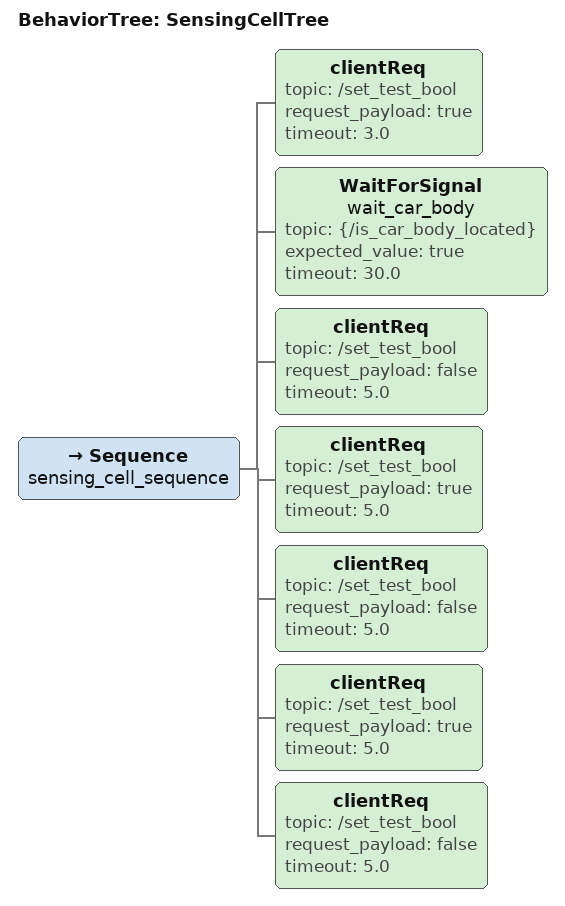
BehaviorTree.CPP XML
<root BTCPP_format="4">
    <BehaviorTree ID="SensingCellTree">
        <Sequence name="sensing_cell_sequence">

            <clientReq topic="/set_test_bool"
                       request_payload="true"
                       timeout="3.0"/>
            <WaitForSignal name="wait_car_body"
                topic="{/is_car_body_located}"
                expected_value="true"
                timeout="30.0"/>
            <clientReq topic="/set_test_bool"
                       request_payload="false"
                       timeout="5.0"/>

            <clientReq topic="/set_test_bool"
                       request_payload="true"
                       timeout="5.0"/>

            <clientReq topic="/set_test_bool"
                       request_payload="false"
                       timeout="5.0"/>

            <clientReq topic="/set_test_bool"
                       request_payload="true"
                       timeout="5.0"/>
            <clientReq topic="/set_test_bool"
                       request_payload="false"
                       timeout="5.0"/>

        </Sequence>
    </BehaviorTree>
</root>
